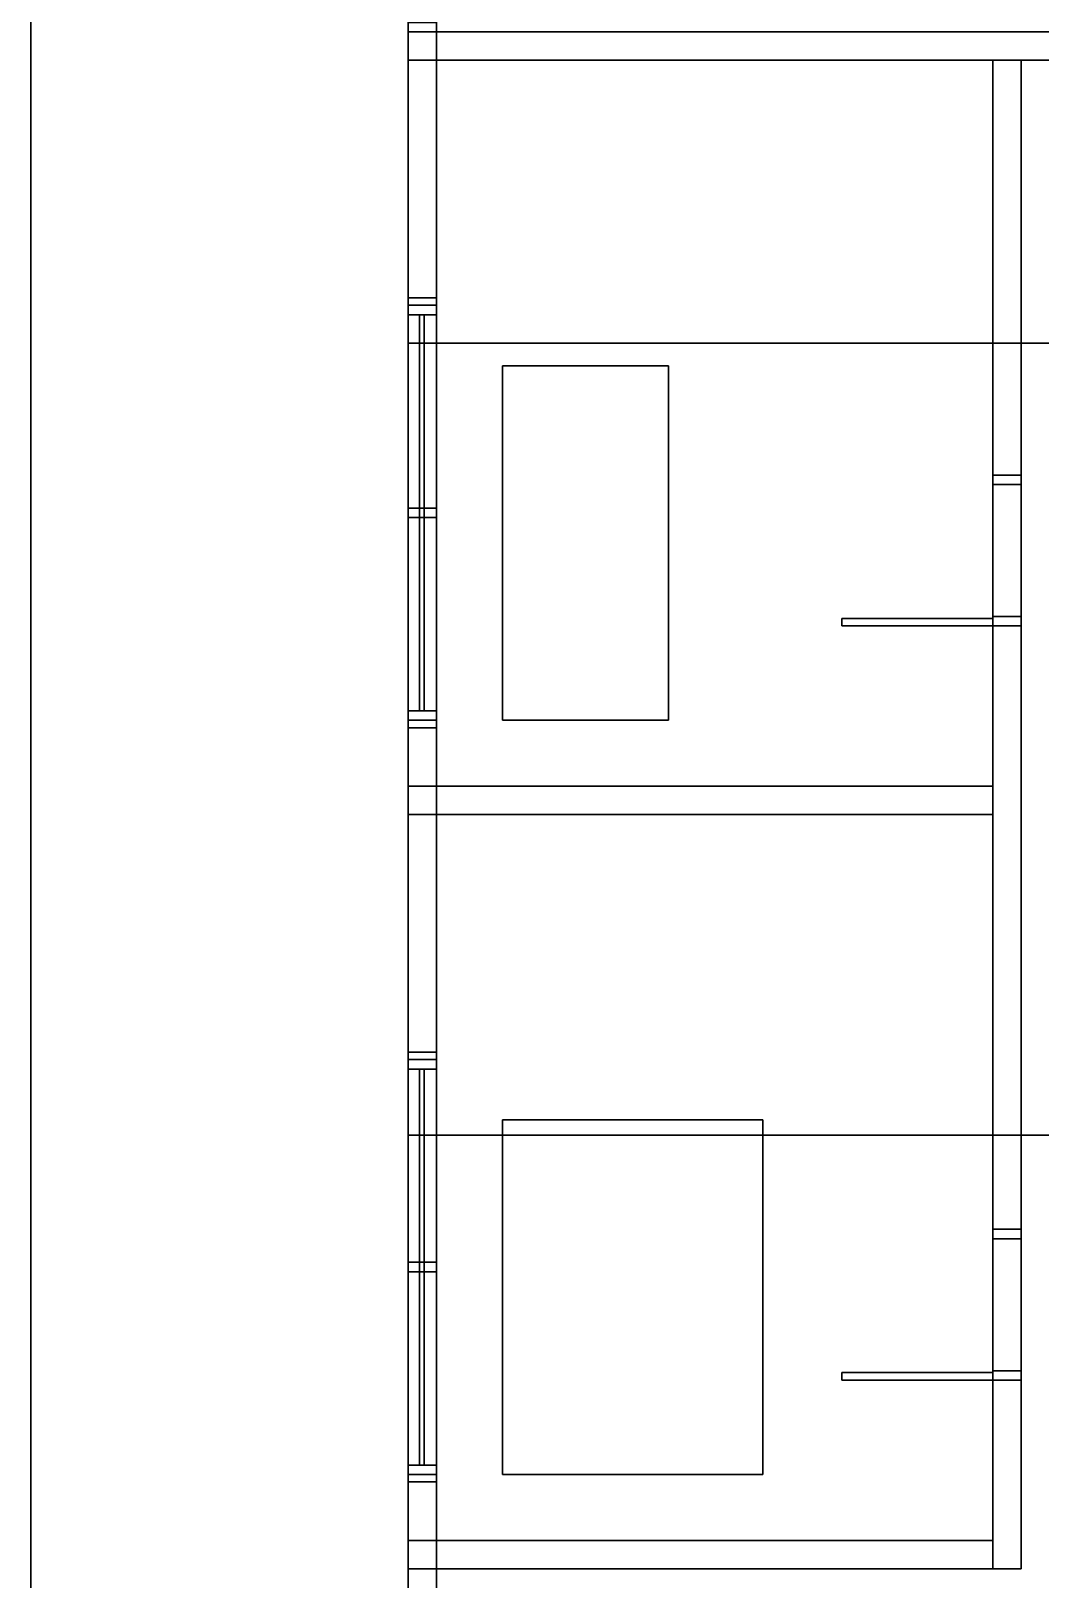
# Model space of a CAD drawing. Header units: metres. Extents: x 0 to 20, y 0 to 50.
# Drawn here: x 0 to 5.35, y 15.95 to 24.16 of the extents above; entities that cross this region are included whole.
import ezdxf

# ---------------------------------------------------------------- set-up
doc = ezdxf.new("R2010")
doc.units = ezdxf.units.M
doc.layers.add('MODELO_3D', color=7, linetype='Continuous')

msp = doc.modelspace()

# ---------------------------------------------------------------- linework, layer by layer
at = {"layer": 'MODELO_3D'}
for points in [[(0, 0, -0.25), (0, 0, -0.05), (0, 50, -0.05), (0, 50, -0.25)], [(0, 50, -0.25), (20, 50, -0.25), (20, 0, -0.25), (0, 0, -0.25)], [(20, 50, -0.05), (0, 50, -0.05), (0, 0, -0.05), (20, 0, -0.05)], [(0, 12, -0.05), (0, 12), (0, 42), (0, 42, -0.05)], [(0, 42, -0.05), (2, 42, -0.05), (2, 12, -0.05), (0, 12, -0.05)], [(2, 42), (0, 42), (0, 12), (2, 12)], [(2, 42, -0.05), (2, 42), (2, 12), (2, 12, -0.05)], [(2, 12, -0.15), (2, 12), (2, 42), (2, 42, -0.15)], [(2, 42, -0.15), (18, 42, -0.15), (18, 12, -0.15), (2, 12, -0.15)], [(18, 42), (2, 42), (2, 12), (18, 12)], [(2, 12, 7.2), (2, 12, 8.1), (2, 42, 8.1), (2, 42, 7.2)], [(2, 42, 7.2), (2.15, 42, 7.2), (2.15, 12, 7.2), (2, 12, 7.2)], [(2.15, 42, 8.1), (2, 42, 8.1), (2, 12, 8.1), (2.15, 12, 8.1)], [(2.15, 42, 7.2), (2.15, 42, 8.1), (2.15, 12, 8.1), (2.15, 12, 7.2)], [(2, 12, 4), (2, 12, 4.2), (2, 37, 4.2), (2, 37, 4)], [(2, 37, 4), (18, 37, 4), (18, 12, 4), (2, 12, 4)], [(18, 37, 4.2), (2, 37, 4.2), (2, 12, 4.2), (18, 12, 4.2)], [(2, 12), (2, 12, 4), (2, 37, 4), (2, 37)], [(2, 37), (2.15, 37), (2.15, 12), (2, 12)], [(2.15, 37, 4), (2, 37, 4), (2, 12, 4), (2.15, 12, 4)], [(2.15, 37), (2.15, 37, 4), (2.15, 12, 4), (2.15, 12)], [(2, 22.5, 7.05), (2, 22.5, 7.2), (2, 30.299999, 7.2), (2, 30.299999, 7.05)], [(2, 30.299999, 7.05), (6.25, 30.299999, 7.05), (6.25, 22.5, 7.05), (2, 22.5, 7.05)], [(6.25, 30.299999, 7.2), (2, 30.299999, 7.2), (2, 22.5, 7.2), (6.25, 22.5, 7.2)], [(2, 22.700001, 4.2), (2, 22.700001, 7.05), (2, 24.200001, 7.05), (2, 24.200001, 4.2)], [(2, 24.200001, 4.2), (2.15, 24.200001, 4.2), (2.15, 22.700001, 4.2), (2, 22.700001, 4.2)], [(2.15, 24.200001, 7.05), (2, 24.200001, 7.05), (2, 22.700001, 7.05), (2.15, 22.700001, 7.05)], [(2, 24, 4.2), (2, 24, 7.05), (2, 24.150002, 7.05), (2, 24.150002, 4.2)], [(2, 24.150002, 4.2), (2, 24.150002, 7.05), (9, 24.150002, 7.05), (9, 24.150002, 4.2)], [(2, 24.150002, 4.2), (9, 24.150002, 4.2), (9, 24, 4.2), (2, 24, 4.2)], [(9, 24.150002, 7.05), (2, 24.150002, 7.05), (2, 24, 7.05), (9, 24, 7.05)], [(2.15, 24.200001, 4.2), (2.15, 24.200001, 7.05), (2.15, 22.700001, 7.05), (2.15, 22.700001, 4.2)], [(9, 24, 4.2), (9, 24, 7.05), (2, 24, 7.05), (2, 24, 4.2)], [(5.1, 21.799999, 4.2), (5.1, 21.799999, 7.05), (5.1, 24, 7.05), (5.1, 24, 4.2)], [(5.1, 24, 4.2), (5.1, 24, 7.05), (5.25, 24, 7.05), (5.25, 24, 4.2)], [(5.1, 24, 4.2), (5.25, 24, 4.2), (5.25, 21.799999, 4.2), (5.1, 21.799999, 4.2)], [(5.25, 24, 7.05), (5.1, 24, 7.05), (5.1, 21.799999, 7.05), (5.25, 21.799999, 7.05)], [(5.25, 24, 4.2), (5.25, 24, 7.05), (5.25, 21.799999, 7.05), (5.25, 21.799999, 4.2)], [(2, 20.460001, 5.065), (2, 20.460001, 5.1), (2, 22.74, 5.1), (2, 22.74, 5.065)], [(2, 22.74, 5.065), (2, 22.74, 5.1), (2.15, 22.74, 5.1), (2.15, 22.74, 5.065)], [(2, 22.74, 5.065), (2.15, 22.74, 5.065), (2.15, 20.460001, 5.065), (2, 20.460001, 5.065)], [(2.15, 22.74, 5.1), (2, 22.74, 5.1), (2, 20.460001, 5.1), (2.15, 20.460001, 5.1)], [(2, 20.5, 4.2), (2, 20.5, 5.1), (2, 22.700001, 5.1), (2, 22.700001, 4.2)], [(2, 22.700001, 4.2), (2, 22.700001, 5.1), (2.15, 22.700001, 5.1), (2.15, 22.700001, 4.2)], [(2, 22.700001, 4.2), (2.15, 22.700001, 4.2), (2.15, 20.5, 4.2), (2, 20.5, 4.2)], [(2.15, 22.700001, 5.1), (2, 22.700001, 5.1), (2, 20.5, 5.1), (2.15, 20.5, 5.1)], [(2, 20.5, 6.6), (2, 20.5, 7.05), (2, 22.700001, 7.05), (2, 22.700001, 6.6)], [(2, 22.700001, 6.6), (2, 22.700001, 7.05), (2.15, 22.700001, 7.05), (2.15, 22.700001, 6.6)], [(2, 22.700001, 6.6), (2.15, 22.700001, 6.6), (2.15, 20.5, 6.6), (2, 20.5, 6.6)], [(2.15, 22.700001, 7.05), (2, 22.700001, 7.05), (2, 20.5, 7.05), (2.15, 20.5, 7.05)], [(2, 20.5, 5.1), (2, 20.5, 5.15), (2, 22.700001, 5.15), (2, 22.700001, 5.1)], [(2, 22.700001, 5.1), (2, 22.700001, 5.15), (2.15, 22.700001, 5.15), (2.15, 22.700001, 5.1)], [(2, 22.700001, 5.1), (2.15, 22.700001, 5.1), (2.15, 20.5, 5.1), (2, 20.5, 5.1)], [(2.15, 22.700001, 5.15), (2, 22.700001, 5.15), (2, 20.5, 5.15), (2.15, 20.5, 5.15)], [(2, 20.5, 6.55), (2, 20.5, 6.6), (2, 22.700001, 6.6), (2, 22.700001, 6.55)], [(2, 22.700001, 6.55), (2, 22.700001, 6.6), (2.15, 22.700001, 6.6), (2.15, 22.700001, 6.55)], [(2, 22.700001, 6.55), (2.15, 22.700001, 6.55), (2.15, 20.5, 6.55), (2, 20.5, 6.55)], [(2.15, 22.700001, 6.6), (2, 22.700001, 6.6), (2, 20.5, 6.6), (2.15, 20.5, 6.6)], [(2.15, 22.700001, 4.2), (2.15, 22.700001, 7.05), (2, 22.700001, 7.05), (2, 22.700001, 4.2)], [(2, 22.65, 5.1), (2, 22.65, 6.6), (2, 22.699999, 6.6), (2, 22.699999, 5.1)], [(2, 22.699999, 5.1), (2, 22.699999, 6.6), (2.15, 22.699999, 6.6), (2.15, 22.699999, 5.1)], [(2, 22.699999, 5.1), (2.15, 22.699999, 5.1), (2.15, 22.65, 5.1), (2, 22.65, 5.1)], [(2.15, 22.699999, 6.6), (2, 22.699999, 6.6), (2, 22.65, 6.6), (2.15, 22.65, 6.6)], [(2.15, 22.74, 5.065), (2.15, 22.74, 5.1), (2.15, 20.460001, 5.1), (2.15, 20.460001, 5.065)], [(2.15, 22.700001, 4.2), (2.15, 22.700001, 5.1), (2.15, 20.5, 5.1), (2.15, 20.5, 4.2)], [(2.15, 22.700001, 6.6), (2.15, 22.700001, 7.05), (2.15, 20.5, 7.05), (2.15, 20.5, 6.6)], [(2.15, 22.700001, 5.1), (2.15, 22.700001, 5.15), (2.15, 20.5, 5.15), (2.15, 20.5, 5.1)], [(2.15, 22.700001, 6.55), (2.15, 22.700001, 6.6), (2.15, 20.5, 6.6), (2.15, 20.5, 6.55)], [(2.15, 22.699999, 5.1), (2.15, 22.699999, 6.6), (2.15, 22.65, 6.6), (2.15, 22.65, 5.1)], [(2.15, 22.65, 5.1), (2.15, 22.65, 6.6), (2, 22.65, 6.6), (2, 22.65, 5.1)], [(2.06, 20.550001, 5.15), (2.06, 20.550001, 6.55), (2.06, 22.65, 6.55), (2.06, 22.65, 5.15)], [(2.06, 22.65, 5.15), (2.06, 22.65, 6.55), (2.085, 22.65, 6.55), (2.085, 22.65, 5.15)], [(2.06, 22.65, 5.15), (2.085, 22.65, 5.15), (2.085, 20.550001, 5.15), (2.06, 20.550001, 5.15)], [(2.085, 22.65, 6.55), (2.06, 22.65, 6.55), (2.06, 20.550001, 6.55), (2.085, 20.550001, 6.55)], [(2.085, 22.65, 5.15), (2.085, 22.65, 6.55), (2.085, 20.550001, 6.55), (2.085, 20.550001, 5.15)], [(2, 18.299999, 7.05), (2, 18.299999, 7.2), (2, 22.5, 7.2), (2, 22.5, 7.05)], [(2, 22.5, 7.05), (2, 22.5, 7.2), (6.25, 22.5, 7.2), (6.25, 22.5, 7.05)], [(2, 22.5, 7.05), (6.25, 22.5, 7.05), (6.25, 18.299999, 7.05), (2, 18.299999, 7.05)], [(6.25, 22.5, 7.2), (2, 22.5, 7.2), (2, 18.299999, 7.2), (6.25, 18.299999, 7.2)], [(6.25, 22.5, 7.05), (6.25, 22.5, 7.2), (2, 22.5, 7.2), (2, 22.5, 7.05)], [(2.5, 20.5, 4.2), (2.5, 20.5, 4.62), (2.5, 22.380001, 4.62), (2.5, 22.380001, 4.2)], [(2.5, 22.380001, 4.2), (2.5, 22.380001, 4.62), (3.38, 22.380001, 4.62), (3.38, 22.380001, 4.2)], [(2.5, 22.380001, 4.2), (3.38, 22.380001, 4.2), (3.38, 20.5, 4.2), (2.5, 20.5, 4.2)], [(3.38, 22.380001, 4.62), (2.5, 22.380001, 4.62), (2.5, 20.5, 4.62), (3.38, 20.5, 4.62)], [(2.5, 20.5, 4.62), (2.5, 20.5, 4.77), (2.5, 22.380001, 4.77), (2.5, 22.380001, 4.62)], [(2.5, 22.380001, 4.62), (2.5, 22.380001, 4.77), (3.38, 22.380001, 4.77), (3.38, 22.380001, 4.62)], [(2.5, 22.380001, 4.62), (3.38, 22.380001, 4.62), (3.38, 20.5, 4.62), (2.5, 20.5, 4.62)], [(3.38, 22.380001, 4.77), (2.5, 22.380001, 4.77), (2.5, 20.5, 4.77), (3.38, 20.5, 4.77)], [(3.38, 22.380001, 4.2), (3.38, 22.380001, 4.62), (3.38, 20.5, 4.62), (3.38, 20.5, 4.2)], [(3.38, 22.380001, 4.62), (3.38, 22.380001, 4.77), (3.38, 20.5, 4.77), (3.38, 20.5, 4.62)], [(5.1, 21, 6.3), (5.1, 21, 7.05), (5.1, 21.799999, 7.05), (5.1, 21.799999, 6.3)], [(5.1, 21.799999, 6.3), (5.1, 21.799999, 7.05), (5.25, 21.799999, 7.05), (5.25, 21.799999, 6.3)], [(5.1, 21.799999, 6.3), (5.25, 21.799999, 6.3), (5.25, 21, 6.3), (5.1, 21, 6.3)], [(5.25, 21.799999, 7.05), (5.1, 21.799999, 7.05), (5.1, 21, 7.05), (5.25, 21, 7.05)], [(5.1, 21.75, 4.2), (5.1, 21.75, 6.3), (5.1, 21.799999, 6.3), (5.1, 21.799999, 4.2)], [(5.1, 21.799999, 4.2), (5.1, 21.799999, 6.3), (5.25, 21.799999, 6.3), (5.25, 21.799999, 4.2)], [(5.1, 21.799999, 4.2), (5.25, 21.799999, 4.2), (5.25, 21.75, 4.2), (5.1, 21.75, 4.2)], [(5.25, 21.799999, 6.3), (5.1, 21.799999, 6.3), (5.1, 21.75, 6.3), (5.25, 21.75, 6.3)], [(5.1, 21, 4.2), (5.1, 21, 4.25), (5.1, 21.799999, 4.25), (5.1, 21.799999, 4.2)], [(5.1, 21.799999, 4.2), (5.1, 21.799999, 4.25), (5.25, 21.799999, 4.25), (5.25, 21.799999, 4.2)], [(5.1, 21.799999, 4.2), (5.25, 21.799999, 4.2), (5.25, 21, 4.2), (5.1, 21, 4.2)], [(5.25, 21.799999, 4.25), (5.1, 21.799999, 4.25), (5.1, 21, 4.25), (5.25, 21, 4.25)], [(5.1, 21, 6.25), (5.1, 21, 6.3), (5.1, 21.799999, 6.3), (5.1, 21.799999, 6.25)], [(5.1, 21.799999, 6.25), (5.1, 21.799999, 6.3), (5.25, 21.799999, 6.3), (5.25, 21.799999, 6.25)], [(5.1, 21.799999, 6.25), (5.25, 21.799999, 6.25), (5.25, 21, 6.25), (5.1, 21, 6.25)], [(5.25, 21.799999, 6.3), (5.1, 21.799999, 6.3), (5.1, 21, 6.3), (5.25, 21, 6.3)], [(5.25, 21.799999, 4.2), (5.25, 21.799999, 7.05), (5.1, 21.799999, 7.05), (5.1, 21.799999, 4.2)], [(5.25, 21.799999, 6.3), (5.25, 21.799999, 7.05), (5.25, 21, 7.05), (5.25, 21, 6.3)], [(5.25, 21.799999, 4.2), (5.25, 21.799999, 6.3), (5.25, 21.75, 6.3), (5.25, 21.75, 4.2)], [(5.25, 21.799999, 4.2), (5.25, 21.799999, 4.25), (5.25, 21, 4.25), (5.25, 21, 4.2)], [(5.25, 21.799999, 6.25), (5.25, 21.799999, 6.3), (5.25, 21, 6.3), (5.25, 21, 6.25)], [(5.25, 21.75, 4.2), (5.25, 21.75, 6.3), (5.1, 21.75, 6.3), (5.1, 21.75, 4.2)], [(2, 21.575001, 5.1), (2, 21.575001, 6.6), (2, 21.625, 6.6), (2, 21.625, 5.1)], [(2, 21.625, 5.1), (2, 21.625, 6.6), (2.15, 21.625, 6.6), (2.15, 21.625, 5.1)], [(2, 21.625, 5.1), (2.15, 21.625, 5.1), (2.15, 21.575001, 5.1), (2, 21.575001, 5.1)], [(2.15, 21.625, 6.6), (2, 21.625, 6.6), (2, 21.575001, 6.6), (2.15, 21.575001, 6.6)], [(2.15, 21.625, 5.1), (2.15, 21.625, 6.6), (2.15, 21.575001, 6.6), (2.15, 21.575001, 5.1)], [(2.15, 21.575001, 5.1), (2.15, 21.575001, 6.6), (2, 21.575001, 6.6), (2, 21.575001, 5.1)], [(4.3, 21, 4.2), (4.3, 21, 6.26), (4.3, 21.040001, 6.26), (4.3, 21.040001, 4.2)], [(4.3, 21.040001, 4.2), (4.3, 21.040001, 6.26), (5.1, 21.040001, 6.26), (5.1, 21.040001, 4.2)], [(4.3, 21.040001, 4.2), (5.1, 21.040001, 4.2), (5.1, 21, 4.2), (4.3, 21, 4.2)], [(5.1, 21.040001, 6.26), (4.3, 21.040001, 6.26), (4.3, 21, 6.26), (5.1, 21, 6.26)], [(5.1, 21, 4.2), (5.1, 21, 6.3), (5.1, 21.049999, 6.3), (5.1, 21.049999, 4.2)], [(5.1, 21.049999, 4.2), (5.1, 21.049999, 6.3), (5.25, 21.049999, 6.3), (5.25, 21.049999, 4.2)], [(5.1, 21.049999, 4.2), (5.25, 21.049999, 4.2), (5.25, 21, 4.2), (5.1, 21, 4.2)], [(5.25, 21.049999, 6.3), (5.1, 21.049999, 6.3), (5.1, 21, 6.3), (5.25, 21, 6.3)], [(5.1, 21.040001, 4.2), (5.1, 21.040001, 6.26), (5.1, 21, 6.26), (5.1, 21, 4.2)], [(5.25, 21.049999, 4.2), (5.25, 21.049999, 6.3), (5.25, 21, 6.3), (5.25, 21, 4.2)], [(5.1, 21, 4.2), (5.1, 21, 6.26), (4.3, 21, 6.26), (4.3, 21, 4.2)], [(5.1, 17.799999, 4.2), (5.1, 17.799999, 7.05), (5.1, 21, 7.05), (5.1, 21, 4.2)], [(5.1, 21, 4.2), (5.1, 21, 7.05), (5.25, 21, 7.05), (5.25, 21, 4.2)], [(5.1, 21, 4.2), (5.25, 21, 4.2), (5.25, 17.799999, 4.2), (5.1, 17.799999, 4.2)], [(5.25, 21, 7.05), (5.1, 21, 7.05), (5.1, 17.799999, 7.05), (5.25, 17.799999, 7.05)], [(5.25, 21, 6.3), (5.25, 21, 7.05), (5.1, 21, 7.05), (5.1, 21, 6.3)], [(5.25, 21, 4.2), (5.25, 21, 6.3), (5.1, 21, 6.3), (5.1, 21, 4.2)], [(5.25, 21, 4.2), (5.25, 21, 4.25), (5.1, 21, 4.25), (5.1, 21, 4.2)], [(5.25, 21, 6.25), (5.25, 21, 6.3), (5.1, 21, 6.3), (5.1, 21, 6.25)], [(5.25, 21, 4.2), (5.25, 21, 7.05), (5.25, 17.799999, 7.05), (5.25, 17.799999, 4.2)], [(2, 20.5, 5.1), (2, 20.5, 6.6), (2, 20.549999, 6.6), (2, 20.549999, 5.1)], [(2, 20.549999, 5.1), (2, 20.549999, 6.6), (2.15, 20.549999, 6.6), (2.15, 20.549999, 5.1)], [(2, 20.549999, 5.1), (2.15, 20.549999, 5.1), (2.15, 20.5, 5.1), (2, 20.5, 5.1)], [(2.15, 20.549999, 6.6), (2, 20.549999, 6.6), (2, 20.5, 6.6), (2.15, 20.5, 6.6)], [(2.085, 20.550001, 5.15), (2.085, 20.550001, 6.55), (2.06, 20.550001, 6.55), (2.06, 20.550001, 5.15)], [(2.15, 20.549999, 5.1), (2.15, 20.549999, 6.6), (2.15, 20.5, 6.6), (2.15, 20.5, 5.1)], [(2, 18.700001, 4.2), (2, 18.700001, 7.05), (2, 20.5, 7.05), (2, 20.5, 4.2)], [(2, 20.5, 4.2), (2, 20.5, 7.05), (2.15, 20.5, 7.05), (2.15, 20.5, 4.2)], [(2, 20.5, 4.2), (2.15, 20.5, 4.2), (2.15, 18.700001, 4.2), (2, 18.700001, 4.2)], [(2.15, 20.5, 7.05), (2, 20.5, 7.05), (2, 18.700001, 7.05), (2.15, 18.700001, 7.05)], [(2.15, 20.5, 4.2), (2.15, 20.5, 5.1), (2, 20.5, 5.1), (2, 20.5, 4.2)], [(2.15, 20.5, 6.6), (2.15, 20.5, 7.05), (2, 20.5, 7.05), (2, 20.5, 6.6)], [(2.15, 20.5, 5.1), (2.15, 20.5, 6.6), (2, 20.5, 6.6), (2, 20.5, 5.1)], [(2.15, 20.5, 5.1), (2.15, 20.5, 5.15), (2, 20.5, 5.15), (2, 20.5, 5.1)], [(2.15, 20.5, 6.55), (2.15, 20.5, 6.6), (2, 20.5, 6.6), (2, 20.5, 6.55)], [(2.15, 20.460001, 5.065), (2.15, 20.460001, 5.1), (2, 20.460001, 5.1), (2, 20.460001, 5.065)], [(2.15, 20.5, 4.2), (2.15, 20.5, 7.05), (2.15, 18.700001, 7.05), (2.15, 18.700001, 4.2)], [(3.38, 20.5, 4.2), (3.38, 20.5, 4.62), (2.5, 20.5, 4.62), (2.5, 20.5, 4.2)], [(3.38, 20.5, 4.62), (3.38, 20.5, 4.77), (2.5, 20.5, 4.77), (2.5, 20.5, 4.62)], [(2, 20, 4.2), (2, 20, 7.05), (2, 20.150002, 7.05), (2, 20.150002, 4.2)], [(2, 20.150002, 4.2), (2, 20.150002, 7.05), (5.1, 20.150002, 7.05), (5.1, 20.150002, 4.2)], [(2, 20.150002, 4.2), (5.1, 20.150002, 4.2), (5.1, 20, 4.2), (2, 20, 4.2)], [(5.1, 20.150002, 7.05), (2, 20.150002, 7.05), (2, 20, 7.05), (5.1, 20, 7.05)], [(5.1, 20.150002, 4.2), (5.1, 20.150002, 7.05), (5.1, 20, 7.05), (5.1, 20, 4.2)], [(5.1, 20, 4.2), (5.1, 20, 7.05), (2, 20, 7.05), (2, 20, 4.2)], [(2, 16.460001, 5.065), (2, 16.460001, 5.1), (2, 18.74, 5.1), (2, 18.74, 5.065)], [(2, 18.74, 5.065), (2, 18.74, 5.1), (2.15, 18.74, 5.1), (2.15, 18.74, 5.065)], [(2, 18.74, 5.065), (2.15, 18.74, 5.065), (2.15, 16.460001, 5.065), (2, 16.460001, 5.065)], [(2.15, 18.74, 5.1), (2, 18.74, 5.1), (2, 16.460001, 5.1), (2.15, 16.460001, 5.1)], [(2.15, 18.74, 5.065), (2.15, 18.74, 5.1), (2.15, 16.460001, 5.1), (2.15, 16.460001, 5.065)], [(2, 16.5, 4.2), (2, 16.5, 5.1), (2, 18.700001, 5.1), (2, 18.700001, 4.2)], [(2, 18.700001, 4.2), (2, 18.700001, 5.1), (2.15, 18.700001, 5.1), (2.15, 18.700001, 4.2)], [(2, 18.700001, 4.2), (2.15, 18.700001, 4.2), (2.15, 16.5, 4.2), (2, 16.5, 4.2)], [(2.15, 18.700001, 5.1), (2, 18.700001, 5.1), (2, 16.5, 5.1), (2.15, 16.5, 5.1)], [(2, 16.5, 6.6), (2, 16.5, 7.05), (2, 18.700001, 7.05), (2, 18.700001, 6.6)], [(2, 18.700001, 6.6), (2, 18.700001, 7.05), (2.15, 18.700001, 7.05), (2.15, 18.700001, 6.6)], [(2, 18.700001, 6.6), (2.15, 18.700001, 6.6), (2.15, 16.5, 6.6), (2, 16.5, 6.6)], [(2.15, 18.700001, 7.05), (2, 18.700001, 7.05), (2, 16.5, 7.05), (2.15, 16.5, 7.05)], [(2, 16.5, 5.1), (2, 16.5, 5.15), (2, 18.700001, 5.15), (2, 18.700001, 5.1)], [(2, 18.700001, 5.1), (2, 18.700001, 5.15), (2.15, 18.700001, 5.15), (2.15, 18.700001, 5.1)], [(2, 18.700001, 5.1), (2.15, 18.700001, 5.1), (2.15, 16.5, 5.1), (2, 16.5, 5.1)], [(2.15, 18.700001, 5.15), (2, 18.700001, 5.15), (2, 16.5, 5.15), (2.15, 16.5, 5.15)], [(2, 16.5, 6.55), (2, 16.5, 6.6), (2, 18.700001, 6.6), (2, 18.700001, 6.55)], [(2, 18.700001, 6.55), (2, 18.700001, 6.6), (2.15, 18.700001, 6.6), (2.15, 18.700001, 6.55)], [(2, 18.700001, 6.55), (2.15, 18.700001, 6.55), (2.15, 16.5, 6.55), (2, 16.5, 6.55)], [(2.15, 18.700001, 6.6), (2, 18.700001, 6.6), (2, 16.5, 6.6), (2.15, 16.5, 6.6)], [(2.15, 18.700001, 4.2), (2.15, 18.700001, 7.05), (2, 18.700001, 7.05), (2, 18.700001, 4.2)], [(2, 18.65, 5.1), (2, 18.65, 6.6), (2, 18.699999, 6.6), (2, 18.699999, 5.1)], [(2, 18.699999, 5.1), (2, 18.699999, 6.6), (2.15, 18.699999, 6.6), (2.15, 18.699999, 5.1)], [(2, 18.699999, 5.1), (2.15, 18.699999, 5.1), (2.15, 18.65, 5.1), (2, 18.65, 5.1)], [(2.15, 18.699999, 6.6), (2, 18.699999, 6.6), (2, 18.65, 6.6), (2.15, 18.65, 6.6)], [(2.15, 18.65, 5.1), (2.15, 18.65, 6.6), (2, 18.65, 6.6), (2, 18.65, 5.1)], [(2.06, 16.550001, 5.15), (2.06, 16.550001, 6.55), (2.06, 18.65, 6.55), (2.06, 18.65, 5.15)], [(2.06, 18.65, 5.15), (2.06, 18.65, 6.55), (2.085, 18.65, 6.55), (2.085, 18.65, 5.15)], [(2.06, 18.65, 5.15), (2.085, 18.65, 5.15), (2.085, 16.550001, 5.15), (2.06, 16.550001, 5.15)], [(2.085, 18.65, 6.55), (2.06, 18.65, 6.55), (2.06, 16.550001, 6.55), (2.085, 16.550001, 6.55)], [(2.085, 18.65, 5.15), (2.085, 18.65, 6.55), (2.085, 16.550001, 6.55), (2.085, 16.550001, 5.15)], [(2.15, 18.700001, 4.2), (2.15, 18.700001, 5.1), (2.15, 16.5, 5.1), (2.15, 16.5, 4.2)], [(2.15, 18.700001, 6.6), (2.15, 18.700001, 7.05), (2.15, 16.5, 7.05), (2.15, 16.5, 6.6)], [(2.15, 18.700001, 5.1), (2.15, 18.700001, 5.15), (2.15, 16.5, 5.15), (2.15, 16.5, 5.1)], [(2.15, 18.700001, 6.55), (2.15, 18.700001, 6.6), (2.15, 16.5, 6.6), (2.15, 16.5, 6.55)], [(2.15, 18.699999, 5.1), (2.15, 18.699999, 6.6), (2.15, 18.65, 6.6), (2.15, 18.65, 5.1)], [(2.5, 16.5, 4.2), (2.5, 16.5, 4.62), (2.5, 18.380001, 4.62), (2.5, 18.380001, 4.2)], [(2.5, 18.380001, 4.2), (2.5, 18.380001, 4.62), (3.88, 18.380001, 4.62), (3.88, 18.380001, 4.2)], [(2.5, 18.380001, 4.2), (3.88, 18.380001, 4.2), (3.88, 16.5, 4.2), (2.5, 16.5, 4.2)], [(3.88, 18.380001, 4.62), (2.5, 18.380001, 4.62), (2.5, 16.5, 4.62), (3.88, 16.5, 4.62)], [(2.5, 16.5, 4.62), (2.5, 16.5, 4.77), (2.5, 18.380001, 4.77), (2.5, 18.380001, 4.62)], [(2.5, 18.380001, 4.62), (2.5, 18.380001, 4.77), (3.88, 18.380001, 4.77), (3.88, 18.380001, 4.62)], [(2.5, 18.380001, 4.62), (3.88, 18.380001, 4.62), (3.88, 16.5, 4.62), (2.5, 16.5, 4.62)], [(3.88, 18.380001, 4.77), (2.5, 18.380001, 4.77), (2.5, 16.5, 4.77), (3.88, 16.5, 4.77)], [(3.88, 18.380001, 4.2), (3.88, 18.380001, 4.62), (3.88, 16.5, 4.62), (3.88, 16.5, 4.2)], [(3.88, 18.380001, 4.62), (3.88, 18.380001, 4.77), (3.88, 16.5, 4.77), (3.88, 16.5, 4.62)], [(2, 12, 7.05), (2, 12, 7.2), (2, 18.299999, 7.2), (2, 18.299999, 7.05)], [(2, 18.299999, 7.05), (2, 18.299999, 7.2), (6.25, 18.299999, 7.2), (6.25, 18.299999, 7.05)], [(2, 18.299999, 7.05), (6.25, 18.299999, 7.05), (6.25, 12, 7.05), (2, 12, 7.05)], [(6.25, 18.299999, 7.2), (2, 18.299999, 7.2), (2, 12, 7.2), (6.25, 12, 7.2)], [(6.25, 18.299999, 7.05), (6.25, 18.299999, 7.2), (2, 18.299999, 7.2), (2, 18.299999, 7.05)], [(5.1, 17, 6.3), (5.1, 17, 7.05), (5.1, 17.799999, 7.05), (5.1, 17.799999, 6.3)], [(5.1, 17.799999, 6.3), (5.1, 17.799999, 7.05), (5.25, 17.799999, 7.05), (5.25, 17.799999, 6.3)], [(5.1, 17.799999, 6.3), (5.25, 17.799999, 6.3), (5.25, 17, 6.3), (5.1, 17, 6.3)], [(5.25, 17.799999, 7.05), (5.1, 17.799999, 7.05), (5.1, 17, 7.05), (5.25, 17, 7.05)], [(5.1, 17.75, 4.2), (5.1, 17.75, 6.3), (5.1, 17.799999, 6.3), (5.1, 17.799999, 4.2)], [(5.1, 17.799999, 4.2), (5.1, 17.799999, 6.3), (5.25, 17.799999, 6.3), (5.25, 17.799999, 4.2)], [(5.1, 17.799999, 4.2), (5.25, 17.799999, 4.2), (5.25, 17.75, 4.2), (5.1, 17.75, 4.2)], [(5.25, 17.799999, 6.3), (5.1, 17.799999, 6.3), (5.1, 17.75, 6.3), (5.25, 17.75, 6.3)], [(5.1, 17, 4.2), (5.1, 17, 4.25), (5.1, 17.799999, 4.25), (5.1, 17.799999, 4.2)], [(5.1, 17.799999, 4.2), (5.1, 17.799999, 4.25), (5.25, 17.799999, 4.25), (5.25, 17.799999, 4.2)], [(5.1, 17.799999, 4.2), (5.25, 17.799999, 4.2), (5.25, 17, 4.2), (5.1, 17, 4.2)], [(5.25, 17.799999, 4.25), (5.1, 17.799999, 4.25), (5.1, 17, 4.25), (5.25, 17, 4.25)], [(5.1, 17, 6.25), (5.1, 17, 6.3), (5.1, 17.799999, 6.3), (5.1, 17.799999, 6.25)], [(5.1, 17.799999, 6.25), (5.1, 17.799999, 6.3), (5.25, 17.799999, 6.3), (5.25, 17.799999, 6.25)], [(5.1, 17.799999, 6.25), (5.25, 17.799999, 6.25), (5.25, 17, 6.25), (5.1, 17, 6.25)], [(5.25, 17.799999, 6.3), (5.1, 17.799999, 6.3), (5.1, 17, 6.3), (5.25, 17, 6.3)], [(5.25, 17.799999, 4.2), (5.25, 17.799999, 7.05), (5.1, 17.799999, 7.05), (5.1, 17.799999, 4.2)], [(5.25, 17.75, 4.2), (5.25, 17.75, 6.3), (5.1, 17.75, 6.3), (5.1, 17.75, 4.2)], [(5.25, 17.799999, 6.3), (5.25, 17.799999, 7.05), (5.25, 17, 7.05), (5.25, 17, 6.3)], [(5.25, 17.799999, 4.2), (5.25, 17.799999, 6.3), (5.25, 17.75, 6.3), (5.25, 17.75, 4.2)], [(5.25, 17.799999, 4.2), (5.25, 17.799999, 4.25), (5.25, 17, 4.25), (5.25, 17, 4.2)], [(5.25, 17.799999, 6.25), (5.25, 17.799999, 6.3), (5.25, 17, 6.3), (5.25, 17, 6.25)], [(2, 17.575001, 5.1), (2, 17.575001, 6.6), (2, 17.625, 6.6), (2, 17.625, 5.1)], [(2, 17.625, 5.1), (2, 17.625, 6.6), (2.15, 17.625, 6.6), (2.15, 17.625, 5.1)], [(2, 17.625, 5.1), (2.15, 17.625, 5.1), (2.15, 17.575001, 5.1), (2, 17.575001, 5.1)], [(2.15, 17.625, 6.6), (2, 17.625, 6.6), (2, 17.575001, 6.6), (2.15, 17.575001, 6.6)], [(2.15, 17.575001, 5.1), (2.15, 17.575001, 6.6), (2, 17.575001, 6.6), (2, 17.575001, 5.1)], [(2.15, 17.625, 5.1), (2.15, 17.625, 6.6), (2.15, 17.575001, 6.6), (2.15, 17.575001, 5.1)], [(4.3, 17, 4.2), (4.3, 17, 6.26), (4.3, 17.040001, 6.26), (4.3, 17.040001, 4.2)], [(4.3, 17.040001, 4.2), (4.3, 17.040001, 6.26), (5.1, 17.040001, 6.26), (5.1, 17.040001, 4.2)], [(4.3, 17.040001, 4.2), (5.1, 17.040001, 4.2), (5.1, 17, 4.2), (4.3, 17, 4.2)], [(5.1, 17.040001, 6.26), (4.3, 17.040001, 6.26), (4.3, 17, 6.26), (5.1, 17, 6.26)], [(5.1, 17, 4.2), (5.1, 17, 6.26), (4.3, 17, 6.26), (4.3, 17, 4.2)], [(5.1, 17, 4.2), (5.1, 17, 6.3), (5.1, 17.049999, 6.3), (5.1, 17.049999, 4.2)], [(5.1, 17.049999, 4.2), (5.1, 17.049999, 6.3), (5.25, 17.049999, 6.3), (5.25, 17.049999, 4.2)], [(5.1, 17.049999, 4.2), (5.25, 17.049999, 4.2), (5.25, 17, 4.2), (5.1, 17, 4.2)], [(5.25, 17.049999, 6.3), (5.1, 17.049999, 6.3), (5.1, 17, 6.3), (5.25, 17, 6.3)], [(5.1, 17.040001, 4.2), (5.1, 17.040001, 6.26), (5.1, 17, 6.26), (5.1, 17, 4.2)], [(5.1, 16, 4.2), (5.1, 16, 7.05), (5.1, 17, 7.05), (5.1, 17, 4.2)], [(5.1, 17, 4.2), (5.1, 17, 7.05), (5.25, 17, 7.05), (5.25, 17, 4.2)], [(5.1, 17, 4.2), (5.25, 17, 4.2), (5.25, 16, 4.2), (5.1, 16, 4.2)], [(5.25, 17, 7.05), (5.1, 17, 7.05), (5.1, 16, 7.05), (5.25, 16, 7.05)], [(5.25, 17, 6.3), (5.25, 17, 7.05), (5.1, 17, 7.05), (5.1, 17, 6.3)], [(5.25, 17, 4.2), (5.25, 17, 6.3), (5.1, 17, 6.3), (5.1, 17, 4.2)], [(5.25, 17, 4.2), (5.25, 17, 4.25), (5.1, 17, 4.25), (5.1, 17, 4.2)], [(5.25, 17, 6.25), (5.25, 17, 6.3), (5.1, 17, 6.3), (5.1, 17, 6.25)], [(5.25, 17.049999, 4.2), (5.25, 17.049999, 6.3), (5.25, 17, 6.3), (5.25, 17, 4.2)], [(5.25, 17, 4.2), (5.25, 17, 7.05), (5.25, 16, 7.05), (5.25, 16, 4.2)], [(2, 16.5, 5.1), (2, 16.5, 6.6), (2, 16.549999, 6.6), (2, 16.549999, 5.1)], [(2, 16.549999, 5.1), (2, 16.549999, 6.6), (2.15, 16.549999, 6.6), (2.15, 16.549999, 5.1)], [(2, 16.549999, 5.1), (2.15, 16.549999, 5.1), (2.15, 16.5, 5.1), (2, 16.5, 5.1)], [(2.15, 16.549999, 6.6), (2, 16.549999, 6.6), (2, 16.5, 6.6), (2.15, 16.5, 6.6)], [(2.085, 16.550001, 5.15), (2.085, 16.550001, 6.55), (2.06, 16.550001, 6.55), (2.06, 16.550001, 5.15)], [(2.15, 16.549999, 5.1), (2.15, 16.549999, 6.6), (2.15, 16.5, 6.6), (2.15, 16.5, 5.1)], [(2, 15.799999, 4.2), (2, 15.799999, 7.05), (2, 16.5, 7.05), (2, 16.5, 4.2)], [(2, 16.5, 4.2), (2, 16.5, 7.05), (2.15, 16.5, 7.05), (2.15, 16.5, 4.2)], [(2, 16.5, 4.2), (2.15, 16.5, 4.2), (2.15, 15.799999, 4.2), (2, 15.799999, 4.2)], [(2.15, 16.5, 7.05), (2, 16.5, 7.05), (2, 15.799999, 7.05), (2.15, 15.799999, 7.05)], [(2.15, 16.5, 4.2), (2.15, 16.5, 5.1), (2, 16.5, 5.1), (2, 16.5, 4.2)], [(2.15, 16.5, 6.6), (2.15, 16.5, 7.05), (2, 16.5, 7.05), (2, 16.5, 6.6)], [(2.15, 16.5, 5.1), (2.15, 16.5, 6.6), (2, 16.5, 6.6), (2, 16.5, 5.1)], [(2.15, 16.5, 5.1), (2.15, 16.5, 5.15), (2, 16.5, 5.15), (2, 16.5, 5.1)], [(2.15, 16.5, 6.55), (2.15, 16.5, 6.6), (2, 16.5, 6.6), (2, 16.5, 6.55)], [(2.15, 16.460001, 5.065), (2.15, 16.460001, 5.1), (2, 16.460001, 5.1), (2, 16.460001, 5.065)], [(2.15, 16.5, 4.2), (2.15, 16.5, 7.05), (2.15, 15.799999, 7.05), (2.15, 15.799999, 4.2)], [(3.88, 16.5, 4.2), (3.88, 16.5, 4.62), (2.5, 16.5, 4.62), (2.5, 16.5, 4.2)], [(3.88, 16.5, 4.62), (3.88, 16.5, 4.77), (2.5, 16.5, 4.77), (2.5, 16.5, 4.62)], [(2, 16, 4.2), (2, 16, 7.05), (2, 16.150002, 7.05), (2, 16.150002, 4.2)], [(2, 16.150002, 4.2), (2, 16.150002, 7.05), (5.1, 16.150002, 7.05), (5.1, 16.150002, 4.2)], [(2, 16.150002, 4.2), (5.1, 16.150002, 4.2), (5.1, 16, 4.2), (2, 16, 4.2)], [(5.1, 16.150002, 7.05), (2, 16.150002, 7.05), (2, 16, 7.05), (5.1, 16, 7.05)], [(5.1, 16.150002, 4.2), (5.1, 16.150002, 7.05), (5.1, 16, 7.05), (5.1, 16, 4.2)], [(5.1, 16, 4.2), (5.1, 16, 7.05), (2, 16, 7.05), (2, 16, 4.2)], [(5.25, 16, 4.2), (5.25, 16, 7.05), (5.1, 16, 7.05), (5.1, 16, 4.2)]]:
    msp.add_3dface(points, dxfattribs=at)

doc.saveas('drawing.dxf')
